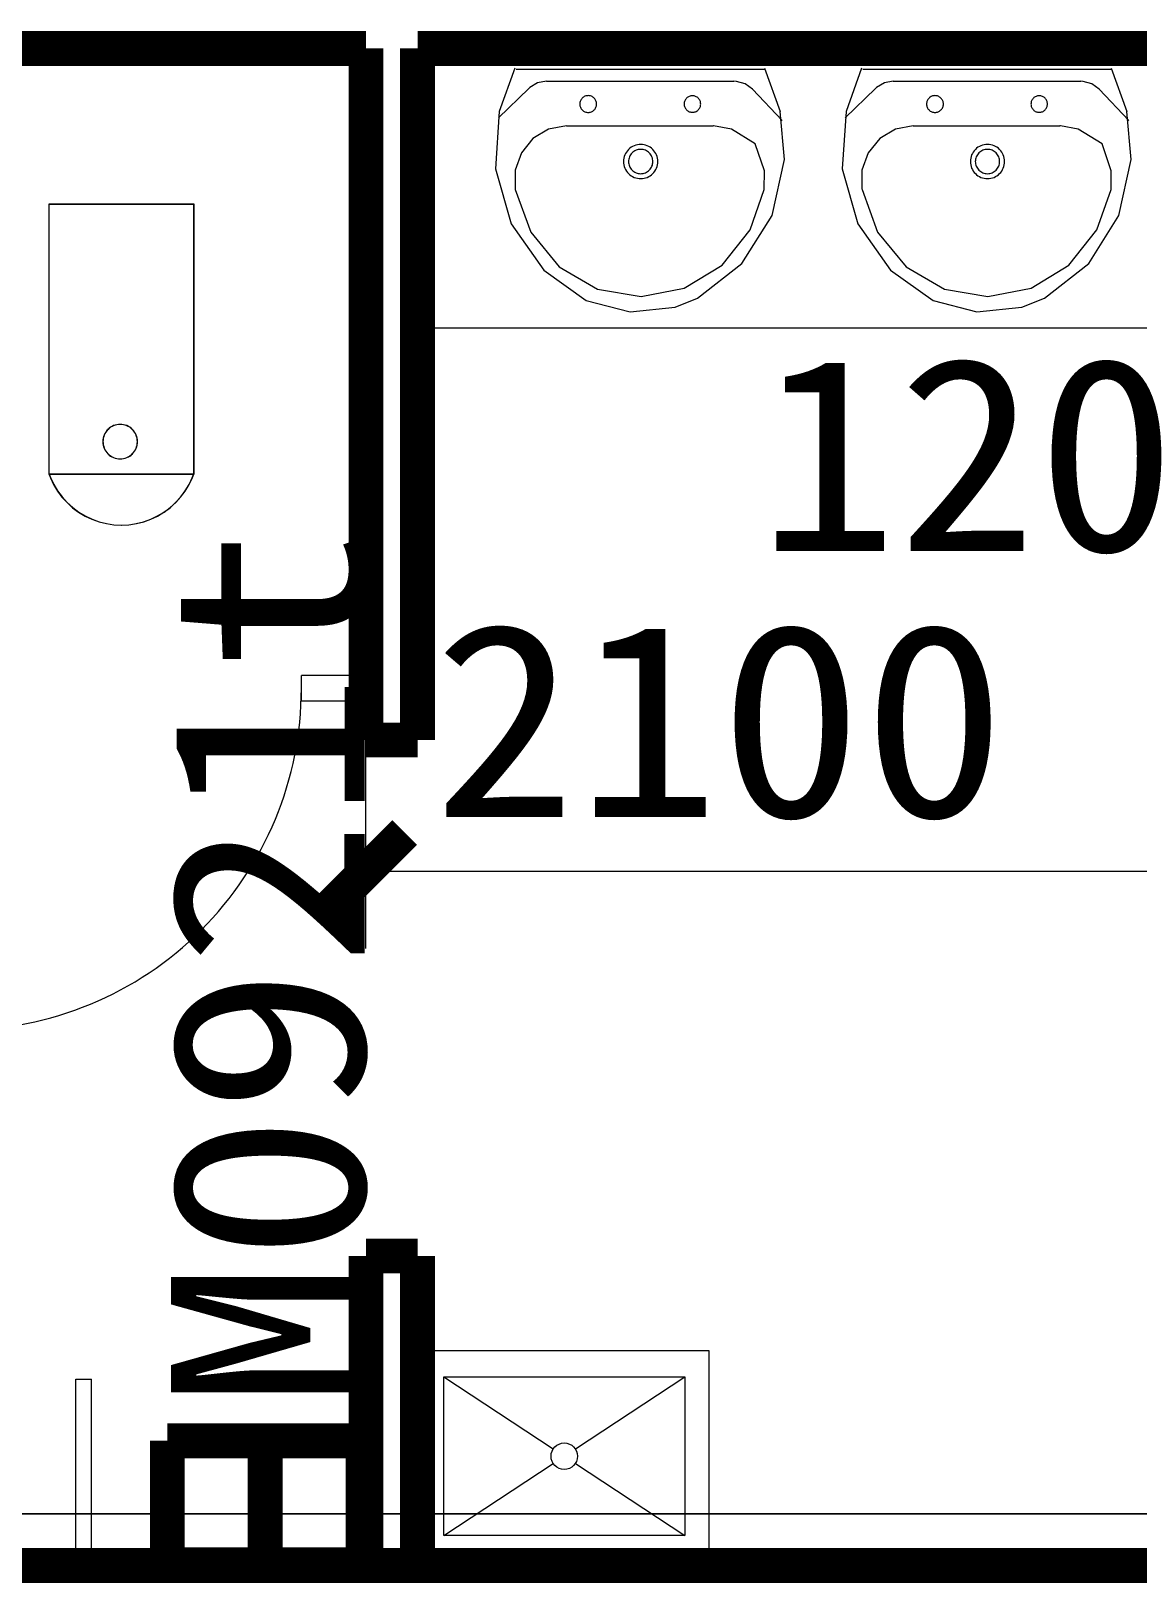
# Model space of a CAD drawing. Extents: x -307567 to 704339, y -10277 to 165507.
# Drawn here: x 371257 to 373402, y 110646 to 113654 of the extents above; entities that cross this region are included whole.
import ezdxf
from ezdxf.enums import TextEntityAlignment as Align

# ---------------------------------------------------------------- set-up
doc = ezdxf.new("R2010")
doc.units = 0
doc.header["$MEASUREMENT"] = 0
doc.layers.add('wode', color=250, linetype='CONTINUOUS', lineweight=0)
doc.styles.get("Standard").update_dxf_attribs({"font": 'txt', "height": 3})

msp = doc.modelspace()

# ---------------------------------------------------------------- linework, layer by layer
at = {"layer": 'wode', "color": 0}
for p, q in [((372194.20124, 113581.58609), (372163.91575, 113498.10872)), ((372196.54498, 113580.05716), (372677.41416, 113580.05716)), ((372677.92685, 113581.58609), (372708.17572, 113498.10872)), ((372866.19495, 113581.58609), (372835.90946, 113498.10872)), ((372868.53869, 113580.05716), (373349.40787, 113580.05716)), ((373349.92056, 113581.58609), (373380.16944, 113498.10872)), ((372221.08099, 113542.42002), (372162.56078, 113485.56606)), ((372223.16838, 113544.34262), (372221.08099, 113542.42002)), ((372238.32944, 113553.4063), (372223.16838, 113544.34262)), ((372255.57789, 113556.55569), (372238.32944, 113553.4063)), ((372255.57789, 113556.55569), (372618.6376, 113556.55569)), ((372623.39832, 113556.3085), (372618.6376, 113556.55569)), ((372640.28056, 113551.49285), (372623.39832, 113556.3085)), ((372654.56271, 113540.98265), (372640.28056, 113551.49285)), ((372654.56271, 113540.98265), (372711.91106, 113480.74125)), ((372893.0747, 113542.42002), (372834.55449, 113485.56606)), ((372895.16209, 113544.34262), (372893.0747, 113542.42002)), ((372910.32315, 113553.4063), (372895.16209, 113544.34262)), ((372927.5716, 113556.55569), (372910.32315, 113553.4063)), ((372927.5716, 113556.55569), (373290.63131, 113556.55569)), ((373295.42865, 113556.3085), (373290.63131, 113556.55569)), ((373312.27427, 113551.49285), (373295.42865, 113556.3085)), ((373326.55642, 113540.98265), (373312.27427, 113551.49285)), ((373326.55642, 113540.98265), (373383.90477, 113480.74125)), ((372163.91575, 113498.10872), (372156.73805, 113387.05581)), ((372716.74502, 113405.10992), (372708.17572, 113498.10872)), ((372835.90946, 113498.10872), (372828.73176, 113387.05581)), ((373388.73873, 113405.10992), (373380.16944, 113498.10872)), ((372229.24746, 113445.81406), (372206.76222, 113418.06456)), ((372259.60619, 113463.94141), (372229.24746, 113445.81406)), ((372294.10309, 113470.24021), (372259.60619, 113463.94141)), ((372294.10309, 113470.24021), (372578.39122, 113470.24021)), ((372579.37998, 113470.23105), (372578.39122, 113470.24021)), ((372613.80364, 113463.59351), (372579.37998, 113470.23105)), ((372660.05585, 113435.33132), (372613.80364, 113463.59351)), ((372901.24117, 113445.81406), (372878.75593, 113418.06456)), ((372931.5999, 113463.94141), (372901.24117, 113445.81406)), ((372966.0968, 113470.24021), (372931.5999, 113463.94141)), ((372966.0968, 113470.24021), (373250.38493, 113470.24021)), ((373251.37369, 113470.23105), (373250.38493, 113470.24021)), ((373285.79735, 113463.59351), (373251.37369, 113470.23105)), ((373332.04956, 113435.33132), (373285.79735, 113463.59351)), ((372206.76222, 113418.06456), (372194.78718, 113384.01627)), ((372677.89023, 113383.00004), (372660.05585, 113435.33132)), ((372878.75593, 113418.06456), (372866.78089, 113384.01627)), ((373349.88394, 113383.00004), (373332.04956, 113435.33132)), ((372156.73805, 113387.05581), (372186.73058, 113280.14106)), ((372194.78718, 113384.01627), (372194.78718, 113347.77073)), ((372677.52402, 113346.76365), (372677.89023, 113383.00004)), ((372692.64846, 113296.62047), (372716.74502, 113405.10992)), ((372828.73176, 113387.05581), (372858.72429, 113280.14106)), ((372866.78089, 113384.01627), (372866.78089, 113347.77073)), ((373349.55435, 113346.76365), (373349.88394, 113383.00004)), ((373364.67879, 113296.62047), (373388.73873, 113405.10992)), ((372194.78718, 113347.77073), (372194.93366, 113346.76365)), ((372194.93366, 113346.76365), (372224.88957, 113264.1835)), ((372649.9851, 113268.48646), (372677.52402, 113346.76365)), ((372866.78089, 113347.77073), (372866.92737, 113346.76365)), ((372866.92737, 113346.76365), (372896.88328, 113264.1835)), ((373321.97881, 113268.48646), (373349.55435, 113346.76365)), ((371291.60652, 113318.60918), (371571.6114, 113318.60918)), ((371291.60652, 112794.70782), (371291.60652, 113318.60918)), ((371291.82538, 113318.74866), (371571.82887, 113318.74866)), ((371291.82538, 112794.84991), (371291.82538, 113318.74866)), ((371571.6114, 113318.60918), (371571.6114, 112794.70782)), ((371571.82887, 113318.74866), (371571.82887, 112794.84991)), ((372634.16486, 113203.20053), (372692.64846, 113296.62047)), ((373306.15857, 113203.20053), (373364.67879, 113296.62047)), ((372186.73058, 113280.14106), (372250.23124, 113190.29166)), ((372224.88957, 113264.1835), (372280.297, 113197.18554)), ((372595.85939, 113200.37156), (372649.9851, 113268.48646)), ((372858.72429, 113280.14106), (372922.22495, 113190.29166)), ((372896.88328, 113264.1835), (372952.29072, 113197.18554)), ((373267.8531, 113200.37156), (373321.97881, 113268.48646)), ((372548.32545, 113136.12017), (372634.16486, 113203.20053)), ((373220.31916, 113136.12017), (373306.15857, 113203.20053)), ((372250.23124, 113190.29166), (372332.4818, 113131.6982)), ((372280.297, 113197.18554), (372354.52759, 113153.83554)), ((372522.43447, 113155.52926), (372595.85939, 113200.37156)), ((372922.22495, 113190.29166), (373004.47551, 113131.6982)), ((372952.29072, 113197.18554), (373026.5213, 113153.83554)), ((373194.42818, 113155.52926), (373267.8531, 113200.37156)), ((372354.52759, 113153.83554), (372438.64582, 113139.36112)), ((372438.64582, 113139.36112), (372522.43447, 113155.52926)), ((373026.5213, 113153.83554), (373110.63953, 113139.36112)), ((373110.63953, 113139.36112), (373194.42818, 113155.52926)), ((372332.4818, 113131.6982), (372417.44232, 113109.46015)), ((372417.44232, 113109.46015), (372504.60008, 113118.63369)), ((372504.60008, 113118.63369), (372548.32545, 113136.12017)), ((373004.47551, 113131.6982), (373089.43603, 113109.46015)), ((373089.43603, 113109.46015), (373176.59379, 113118.63369)), ((373176.59379, 113118.63369), (373220.31916, 113136.12017)), ((372005.60355, 113078.34153), (373520.61063, 113078.34153)), ((371571.6114, 112794.70782), (371291.60652, 112794.70782)), ((371571.82887, 112794.84991), (371291.82538, 112794.84991)), ((371905.59185, 111875.61927), (371905.59185, 112642.5527)), ((371905.59185, 112405.06609), (371780.60468, 112405.06609)), ((371780.60468, 112355.06939), (371780.60468, 112405.06609)), ((371905.59185, 112355.07855), (371780.60468, 112355.06939)), ((371905.59185, 112025.61852), (373640.58073, 112025.61852)), ((372009.99806, 111096.93054), (372569.96841, 111096.93054)), ((372009.99806, 110686.93198), (372009.99806, 111096.93054)), ((372569.96841, 111096.93054), (372569.96841, 110686.93198)), ((371343.68059, 110680.08387), (371343.68059, 111041.08365)), ((371343.68059, 111041.08365), (371343.68059, 111041.08365)), ((371343.68059, 111041.08365), (371373.67312, 111041.08365)), ((371373.67312, 110680.08387), (371373.67312, 111041.08365)), ((372056.6531, 110738.22872), (372056.6531, 111045.72535)), ((372056.6531, 111045.72535), (372523.31337, 111045.72535)), ((372056.6531, 111045.72535), (372268.54169, 110906.08982)), ((372311.38816, 110906.08982), (372523.31337, 111045.72535)), ((372523.31337, 111045.72535), (372523.31337, 110738.22872)), ((372056.6531, 110738.22872), (372268.54169, 110877.87341)), ((372311.38816, 110877.87341), (372523.31337, 110738.22872)), ((436594.37973, 110780.07727), (362086.13411, 110780.07727)), ((364958.97131, 110780.07727), (375355.5746, 110780.07727)), ((372523.31337, 110738.22872), (372056.6531, 110738.22872)), ((372569.96841, 110686.93198), (372005.60355, 110686.93198))]:
    msp.add_line(p, q, dxfattribs=at)
at = {"layer": 'wode', "color": 0, "const_width": 67.49966}
for points in [[(370955.6088, 113620.05635), (371905.59185, 113620.05635)], [(371905.59185, 113080.06271), (371905.59185, 113620.05635)], [(372005.60355, 113620.06551), (372805.58735, 113620.05635)], [(372005.60355, 113078.34153), (372005.60355, 113620.05635)], [(372440.58673, 113620.05635), (373520.61063, 113620.05635)], [(371905.59185, 112380.06316), (371905.59185, 113080.06271)], [(372005.60355, 112380.06316), (372005.60355, 113080.06271)], [(371905.59185, 112380.06316), (371905.59185, 112280.06977)], [(372005.60355, 112380.06316), (372005.60355, 112280.06977)], [(372005.60355, 112280.06977), (371905.59185, 112280.06977)], [(371830.59222, 111950.6189), (371980.59147, 112100.61815)], [(371905.59185, 110680.07471), (371905.59185, 111280.07171)], [(372005.60355, 111280.07171), (371905.59185, 111280.07171)], [(372005.60355, 110680.07471), (372005.60355, 111280.07171)], [(371520.81594, 110681.35645), (371520.81594, 110921.85512)], [(371520.81594, 110921.85512), (371900.13533, 110921.85512)], [(371710.47564, 110681.35645), (371710.47564, 110921.85512)], [(371900.13533, 110921.85512), (371900.13533, 110681.35645)], [(368055.63551, 110680.08387), (371905.59185, 110680.08387)], [(371900.13533, 110681.35645), (371520.81594, 110681.35645)], [(371640.60294, 110680.07471), (373520.61063, 110680.07471)]]:
    msp.add_lwpolyline(points, dxfattribs=at)
at = {"layer": 'wode', "color": 0}
for points in [[(372352.58668, 113512.33594), (372352.51344, 113513.93811), (372352.29372, 113515.51281), (372351.89089, 113517.0692), (372351.37819, 113518.57981), (372350.6824, 113520.01718), (372349.84011, 113521.39962), (372348.88797, 113522.68135), (372347.82596, 113523.86238), (372346.65409, 113524.94269), (372345.37236, 113525.89484), (372343.98077, 113526.71881), (372342.55255, 113527.40545), (372341.01447, 113527.94561), (372339.4764, 113528.33013), (372337.9017, 113528.56816), (372336.29038, 113528.6414), (372334.71568, 113528.56816), (372333.10436, 113528.33013), (372331.56628, 113527.94561), (372330.0282, 113527.40545), (372328.59999, 113526.71881), (372327.24501, 113525.89484), (372325.96328, 113524.94269), (372324.75479, 113523.86238), (372323.69278, 113522.68135), (372322.74064, 113521.39962), (372321.89836, 113520.01718), (372321.20256, 113518.57981), (372320.68987, 113517.0692), (372320.28704, 113515.51281), (372320.06731, 113513.93811), (372319.99407, 113512.33594), (372320.06731, 113510.73378), (372320.28704, 113509.14992), (372320.68987, 113507.60269), (372321.20256, 113506.09208), (372321.89836, 113504.64555), (372322.74064, 113503.27227), (372323.69278, 113501.98138), (372324.75479, 113500.80036), (372325.96328, 113499.72004), (372327.24501, 113498.7679), (372328.59999, 113497.95308), (372330.0282, 113497.26644), (372331.56628, 113496.72628), (372333.10436, 113496.33261), (372334.71568, 113496.09457), (372336.29038, 113496.02133), (372337.9017, 113496.09457), (372339.4764, 113496.33261), (372341.01447, 113496.72628), (372342.55255, 113497.26644), (372343.98077, 113497.95308), (372345.37236, 113498.7679), (372346.65409, 113499.72004), (372347.82596, 113500.80036), (372348.88797, 113501.98138), (372349.84011, 113503.27227), (372350.6824, 113504.64555), (372351.37819, 113506.09208), (372351.89089, 113507.60269), (372352.29372, 113509.14992), (372352.51344, 113510.73378), (372352.58668, 113512.33594)], [(372554.29466, 113512.33594), (372554.22142, 113513.90149), (372554.00169, 113515.45788), (372553.63548, 113516.97764), (372553.08617, 113518.46995), (372552.42699, 113519.87985), (372551.62133, 113521.23483), (372550.66919, 113522.49825), (372549.60718, 113523.66096), (372548.43531, 113524.71381), (372547.1902, 113525.6568), (372545.83523, 113526.46246), (372544.40701, 113527.13079), (372542.94218, 113527.6618), (372541.4041, 113528.04631), (372539.86602, 113528.26604), (372538.29132, 113528.34844), (372536.71662, 113528.26604), (372535.17854, 113528.04631), (372533.64046, 113527.6618), (372532.17563, 113527.13079), (372530.74741, 113526.46246), (372529.39244, 113525.6568), (372528.14733, 113524.71381), (372526.97546, 113523.66096), (372525.91345, 113522.49825), (372524.96131, 113521.23483), (372524.15565, 113519.87985), (372523.49647, 113518.46995), (372522.94716, 113516.97764), (372522.58095, 113515.45788), (372522.36122, 113513.90149), (372522.28798, 113512.33594), (372522.36122, 113510.76124), (372522.58095, 113509.20486), (372522.94716, 113507.68509), (372523.49647, 113506.20194), (372524.15565, 113504.78288), (372524.96131, 113503.43706), (372525.91345, 113502.17364), (372526.97546, 113501.00177), (372528.14733, 113499.94892), (372529.39244, 113499.01509), (372530.74741, 113498.20943), (372532.17563, 113497.53194), (372533.64046, 113497.00094), (372535.17854, 113496.62557), (372536.71662, 113496.39669), (372538.29132, 113496.3143), (372539.86602, 113496.39669), (372541.4041, 113496.62557), (372542.94218, 113497.00094), (372544.40701, 113497.53194), (372545.83523, 113498.20943), (372547.1902, 113499.01509), (372548.43531, 113499.94892), (372549.60718, 113501.00177), (372550.66919, 113502.17364), (372551.62133, 113503.43706), (372552.42699, 113504.78288), (372553.08617, 113506.20194), (372553.63548, 113507.68509), (372554.00169, 113509.20486), (372554.22142, 113510.76124), (372554.29466, 113512.33594)], [(373024.61701, 113512.33594), (373024.50715, 113513.93811), (373024.28743, 113515.51281), (373023.8846, 113517.0692), (373023.3719, 113518.57981), (373022.67611, 113520.01718), (373021.83382, 113521.39962), (373020.88168, 113522.68135), (373019.81967, 113523.86238), (373018.64781, 113524.94269), (373017.36607, 113525.89484), (373015.97448, 113526.71881), (373014.54626, 113527.40545), (373013.00819, 113527.94561), (373011.47011, 113528.33013), (373009.89541, 113528.56816), (373008.28409, 113528.6414), (373006.70939, 113528.56816), (373005.09807, 113528.33013), (373003.55999, 113527.94561), (373002.02191, 113527.40545), (373000.5937, 113526.71881), (372999.23872, 113525.89484), (372997.95699, 113524.94269), (372996.7485, 113523.86238), (372995.68649, 113522.68135), (372994.73435, 113521.39962), (372993.89207, 113520.01718), (372993.19627, 113518.57981), (372992.68358, 113517.0692), (372992.28075, 113515.51281), (372992.06102, 113513.93811), (372991.98778, 113512.33594), (372992.06102, 113510.73378), (372992.28075, 113509.14992), (372992.68358, 113507.60269), (372993.19627, 113506.09208), (372993.89207, 113504.64555), (372994.73435, 113503.27227), (372995.68649, 113501.98138), (372996.7485, 113500.80036), (372997.95699, 113499.72004), (372999.23872, 113498.7679), (373000.5937, 113497.95308), (373002.02191, 113497.26644), (373003.55999, 113496.72628), (373005.09807, 113496.33261), (373006.70939, 113496.09457), (373008.28409, 113496.02133), (373009.89541, 113496.09457), (373011.47011, 113496.33261), (373013.00819, 113496.72628), (373014.54626, 113497.26644), (373015.97448, 113497.95308), (373017.36607, 113498.7679), (373018.64781, 113499.72004), (373019.81967, 113500.80036), (373020.88168, 113501.98138), (373021.83382, 113503.27227), (373022.67611, 113504.64555), (373023.3719, 113506.09208), (373023.8846, 113507.60269), (373024.28743, 113509.14992), (373024.50715, 113510.73378), (373024.61701, 113512.33594)], [(373226.28837, 113512.33594), (373226.21513, 113513.90149), (373225.9954, 113515.45788), (373225.62919, 113516.97764), (373225.07988, 113518.46995), (373224.4207, 113519.87985), (373223.61504, 113521.23483), (373222.6629, 113522.49825), (373221.60089, 113523.66096), (373220.42902, 113524.71381), (373219.18391, 113525.6568), (373217.82894, 113526.46246), (373216.40072, 113527.13079), (373214.93589, 113527.6618), (373213.39781, 113528.04631), (373211.85973, 113528.26604), (373210.28503, 113528.34844), (373208.71033, 113528.26604), (373207.17225, 113528.04631), (373205.63417, 113527.6618), (373204.16934, 113527.13079), (373202.74112, 113526.46246), (373201.38615, 113525.6568), (373200.14104, 113524.71381), (373198.96917, 113523.66096), (373197.90716, 113522.49825), (373196.99164, 113521.23483), (373196.14936, 113519.87985), (373195.49018, 113518.46995), (373194.97749, 113516.97764), (373194.57466, 113515.45788), (373194.35493, 113513.90149), (373194.28169, 113512.33594), (373194.35493, 113510.76124), (373194.57466, 113509.20486), (373194.97749, 113507.68509), (373195.49018, 113506.20194), (373196.14936, 113504.78288), (373196.99164, 113503.43706), (373197.90716, 113502.17364), (373198.96917, 113501.00177), (373200.14104, 113499.94892), (373201.38615, 113499.01509), (373202.74112, 113498.20943), (373204.16934, 113497.53194), (373205.63417, 113497.00094), (373207.17225, 113496.62557), (373208.71033, 113496.39669), (373210.28503, 113496.3143), (373211.85973, 113496.39669), (373213.39781, 113496.62557), (373214.93589, 113497.00094), (373216.40072, 113497.53194), (373217.82894, 113498.20943), (373219.18391, 113499.01509), (373220.42902, 113499.94892), (373221.60089, 113501.00177), (373222.6629, 113502.17364), (373223.61504, 113503.43706), (373224.4207, 113504.78288), (373225.07988, 113506.20194), (373225.62919, 113507.68509), (373225.9954, 113509.20486), (373226.21513, 113510.76124), (373226.28837, 113512.33594)], [(372471.20181, 113400.90767), (372471.05533, 113404.15777), (372470.54264, 113407.38041), (372469.7736, 113410.54812), (372468.67497, 113413.60597), (372467.28337, 113416.55395), (372465.59881, 113419.33714), (372463.6579, 113421.95554), (372461.49727, 113424.36336), (372459.08029, 113426.55146), (372456.44359, 113428.49237), (372453.6604, 113430.16778), (372450.73072, 113431.55937), (372447.65457, 113432.658), (372444.50517, 113433.44535), (372441.28253, 113433.93057), (372438.02327, 113434.08621), (372434.76401, 113433.93057), (372431.54137, 113433.44535), (372428.39197, 113432.658), (372425.35243, 113431.55937), (372422.38614, 113430.16778), (372419.60295, 113428.49237), (372416.96624, 113426.55146), (372414.58588, 113424.36336), (372412.38863, 113421.95554), (372410.44772, 113419.33714), (372408.76316, 113416.55395), (372407.37156, 113413.60597), (372406.27294, 113410.54812), (372405.5039, 113407.38041), (372405.02783, 113404.15777), (372404.84472, 113400.90767), (372405.02783, 113397.65756), (372405.5039, 113394.44408), (372406.27294, 113391.27637), (372407.37156, 113388.21852), (372408.76316, 113385.27054), (372410.44772, 113382.47819), (372412.38863, 113379.86896), (372414.58588, 113377.46113), (372416.96624, 113375.27303), (372419.60295, 113373.33212), (372422.38614, 113371.65672), (372425.35243, 113370.26512), (372428.39197, 113369.16649), (372431.54137, 113368.37914), (372434.76401, 113367.89392), (372438.02327, 113367.73828), (372441.28253, 113367.89392), (372444.50517, 113368.37914), (372447.65457, 113369.16649), (372450.73072, 113370.26512), (372453.6604, 113371.65672), (372456.44359, 113373.33212), (372459.08029, 113375.27303), (372461.49727, 113377.46113), (372463.6579, 113379.86896), (372465.59881, 113382.47819), (372467.28337, 113385.27054), (372468.67497, 113388.21852), (372469.7736, 113391.27637), (372470.54264, 113394.44408), (372471.05533, 113397.65756), (372471.20181, 113400.90767)], [(372461.60713, 113400.90767), (372461.49727, 113403.22394), (372461.16768, 113405.51275), (372460.61837, 113407.76493), (372459.81271, 113409.94388), (372458.82394, 113412.04043), (372457.65208, 113414.01795), (372456.26048, 113415.87647), (372454.7224, 113417.58849), (372453.00122, 113419.14488), (372451.13355, 113420.52732), (372449.15602, 113421.7175), (372447.06863, 113422.70627), (372444.87138, 113423.49361), (372442.6375, 113424.05208), (372440.33038, 113424.39083), (372438.02327, 113424.50985), (372435.71615, 113424.39083), (372433.40903, 113424.05208), (372431.17516, 113423.49361), (372428.9779, 113422.70627), (372426.89051, 113421.7175), (372424.91298, 113420.52732), (372423.04531, 113419.14488), (372421.32413, 113417.58849), (372419.78605, 113415.87647), (372418.39446, 113414.01795), (372417.22259, 113412.04043), (372416.23383, 113409.94388), (372415.46479, 113407.76493), (372414.87885, 113405.51275), (372414.54926, 113403.22394), (372414.4394, 113400.90767), (372414.54926, 113398.60055), (372414.87885, 113396.31174), (372415.46479, 113394.05956), (372416.23383, 113391.88061), (372417.22259, 113389.78407), (372418.39446, 113387.80654), (372419.78605, 113385.93887), (372421.32413, 113384.236), (372423.04531, 113382.67961), (372424.91298, 113381.29717), (372426.89051, 113380.10699), (372428.9779, 113379.11823), (372431.17516, 113378.33088), (372433.40903, 113377.77241), (372435.71615, 113377.43366), (372438.02327, 113377.31465), (372440.33038, 113377.43366), (372442.6375, 113377.77241), (372444.87138, 113378.33088), (372447.06863, 113379.11823), (372449.15602, 113380.10699), (372451.13355, 113381.29717), (372453.00122, 113382.67961), (372454.7224, 113384.236), (372456.26048, 113385.93887), (372457.65208, 113387.80654), (372458.82394, 113389.78407), (372459.81271, 113391.88061), (372460.61837, 113394.05956), (372461.16768, 113396.31174), (372461.49727, 113398.60055), (372461.60713, 113400.90767)], [(373143.19552, 113400.90767), (373143.04904, 113404.15777), (373142.53635, 113407.38041), (373141.76731, 113410.54812), (373140.66868, 113413.60597), (373139.27708, 113416.55395), (373137.59252, 113419.33714), (373135.65161, 113421.95554), (373133.49098, 113424.36336), (373131.074, 113426.55146), (373128.4373, 113428.49237), (373125.65411, 113430.16778), (373122.72443, 113431.55937), (373119.64828, 113432.658), (373116.49888, 113433.44535), (373113.27624, 113433.93057), (373110.01698, 113434.08621), (373106.75772, 113433.93057), (373103.5717, 113433.44535), (373100.38568, 113432.658), (373097.34614, 113431.55937), (373094.37985, 113430.16778), (373091.59666, 113428.49237), (373088.95995, 113426.55146), (373086.57959, 113424.36336), (373084.38234, 113421.95554), (373082.44143, 113419.33714), (373080.75687, 113416.55395), (373079.36528, 113413.60597), (373078.26665, 113410.54812), (373077.49761, 113407.38041), (373077.02154, 113404.15777), (373076.83843, 113400.90767), (373077.02154, 113397.65756), (373077.49761, 113394.44408), (373078.26665, 113391.27637), (373079.36528, 113388.21852), (373080.75687, 113385.27054), (373082.44143, 113382.47819), (373084.38234, 113379.86896), (373086.57959, 113377.46113), (373088.95995, 113375.27303), (373091.59666, 113373.33212), (373094.37985, 113371.65672), (373097.34614, 113370.26512), (373100.38568, 113369.16649), (373103.5717, 113368.37914), (373106.75772, 113367.89392), (373110.01698, 113367.73828), (373113.27624, 113367.89392), (373116.49888, 113368.37914), (373119.64828, 113369.16649), (373122.72443, 113370.26512), (373125.65411, 113371.65672), (373128.4373, 113373.33212), (373131.074, 113375.27303), (373133.49098, 113377.46113), (373135.65161, 113379.86896), (373137.59252, 113382.47819), (373139.27708, 113385.27054), (373140.66868, 113388.21852), (373141.76731, 113391.27637), (373142.53635, 113394.44408), (373143.04904, 113397.65756), (373143.19552, 113400.90767)], [(373133.60084, 113400.90767), (373133.49098, 113403.22394), (373133.16139, 113405.51275), (373132.61208, 113407.76493), (373131.80642, 113409.94388), (373130.81765, 113412.04043), (373129.64579, 113414.01795), (373128.25419, 113415.87647), (373126.71611, 113417.58849), (373124.99493, 113419.14488), (373123.12726, 113420.52732), (373121.14973, 113421.7175), (373119.06234, 113422.70627), (373116.86509, 113423.49361), (373114.63121, 113424.05208), (373112.32409, 113424.39083), (373110.01698, 113424.50985), (373107.70986, 113424.39083), (373105.40274, 113424.05208), (373103.16887, 113423.49361), (373101.00823, 113422.70627), (373098.88422, 113421.7175), (373096.90669, 113420.52732), (373095.03902, 113419.14488), (373093.31784, 113417.58849), (373091.77976, 113415.87647), (373090.38817, 113414.01795), (373089.2163, 113412.04043), (373088.22754, 113409.94388), (373087.4585, 113407.76493), (373086.87256, 113405.51275), (373086.54297, 113403.22394), (373086.43311, 113400.90767), (373086.54297, 113398.60055), (373086.87256, 113396.31174), (373087.4585, 113394.05956), (373088.22754, 113391.88061), (373089.2163, 113389.78407), (373090.38817, 113387.80654), (373091.77976, 113385.93887), (373093.31784, 113384.236), (373095.03902, 113382.67961), (373096.90669, 113381.29717), (373098.88422, 113380.10699), (373101.00823, 113379.11823), (373103.16887, 113378.33088), (373105.40274, 113377.77241), (373107.70986, 113377.43366), (373110.01698, 113377.31465), (373112.32409, 113377.43366), (373114.63121, 113377.77241), (373116.86509, 113378.33088), (373119.06234, 113379.11823), (373121.14973, 113380.10699), (373123.12726, 113381.29717), (373124.99493, 113382.67961), (373126.71611, 113384.236), (373128.25419, 113385.93887), (373129.64579, 113387.80654), (373130.81765, 113389.78407), (373131.80642, 113391.88061), (373132.61208, 113394.05956), (373133.16139, 113396.31174), (373133.49098, 113398.60055), (373133.60084, 113400.90767)], [(371462.73689, 112858.00738), (371462.5904, 112861.28496), (371462.07771, 112864.53509), (371461.30867, 112867.73028), (371460.17341, 112870.8156), (371458.78181, 112873.78191), (371457.09724, 112876.60174), (371455.15632, 112879.23846), (371452.92244, 112881.67376), (371450.50544, 112883.88018), (371447.86872, 112885.83941), (371445.0489, 112887.52398), (371442.08259, 112888.92473), (371438.9698, 112890.04168), (371435.78376, 112890.83819), (371432.56111, 112891.31426), (371429.26521, 112891.47906), (371425.96931, 112891.31426), (371422.74665, 112890.83819), (371419.56062, 112890.04168), (371416.44783, 112888.92473), (371413.48152, 112887.52398), (371410.66169, 112885.83941), (371408.02497, 112883.88018), (371405.60798, 112881.67376), (371403.3741, 112879.23846), (371401.43318, 112876.60174), (371399.74861, 112873.78191), (371398.35701, 112870.8156), (371397.22175, 112867.73028), (371396.45271, 112864.53509), (371395.94001, 112861.28496), (371395.79353, 112858.00738), (371395.94001, 112854.72979), (371396.45271, 112851.47967), (371397.22175, 112848.28448), (371398.35701, 112845.19915), (371399.74861, 112842.23284), (371401.43318, 112839.41302), (371403.3741, 112836.7763), (371405.60798, 112834.34099), (371408.02497, 112832.13457), (371410.66169, 112830.17534), (371413.48152, 112828.49077), (371416.44783, 112827.08086), (371419.56062, 112825.97307), (371422.74665, 112825.17657), (371425.96931, 112824.70049), (371429.26521, 112824.5357), (371432.56111, 112824.70049), (371435.78376, 112825.17657), (371438.9698, 112825.97307), (371442.08259, 112827.08086), (371445.0489, 112828.49077), (371447.86872, 112830.17534), (371450.50544, 112832.13457), (371452.92244, 112834.34099), (371455.15632, 112836.7763), (371457.09724, 112839.41302), (371458.78181, 112842.23284), (371460.17341, 112845.19915), (371461.30867, 112848.28448), (371462.07771, 112851.47967), (371462.5904, 112854.72979), (371462.73689, 112858.00738)], [(371462.9549, 112858.14915), (371462.80842, 112861.42672), (371462.29572, 112864.67683), (371461.52668, 112867.872), (371460.39144, 112870.95732), (371458.99984, 112873.92361), (371457.31528, 112876.74342), (371455.37437, 112879.38012), (371453.1405, 112881.81542), (371450.72352, 112884.02182), (371448.08681, 112885.98104), (371445.267, 112887.66561), (371442.30071, 112889.06636), (371439.18793, 112890.18329), (371436.00191, 112890.9798), (371432.77927, 112891.45587), (371429.48339, 112891.62066), (371426.18751, 112891.45587), (371422.96487, 112890.9798), (371419.77885, 112890.18329), (371416.66607, 112889.06636), (371413.69978, 112887.66561), (371410.87997, 112885.98104), (371408.24326, 112884.02182), (371405.82628, 112881.81542), (371403.5924, 112879.38012), (371401.6515, 112876.74342), (371399.96693, 112873.92361), (371398.57534, 112870.95732), (371397.44009, 112867.872), (371396.67105, 112864.67683), (371396.15836, 112861.42672), (371396.01188, 112858.14915), (371396.15836, 112854.87158), (371396.67105, 112851.62147), (371397.44009, 112848.4263), (371398.57534, 112845.34099), (371399.96693, 112842.37469), (371401.6515, 112839.55488), (371403.5924, 112836.91818), (371405.82628, 112834.48289), (371408.24326, 112832.27648), (371410.87997, 112830.31726), (371413.69978, 112828.6327), (371416.66607, 112827.22279), (371419.77885, 112826.11501), (371422.96487, 112825.31851), (371426.18751, 112824.84243), (371429.48339, 112824.67764), (371432.77927, 112824.84243), (371436.00191, 112825.31851), (371439.18793, 112826.11501), (371442.30071, 112827.22279), (371445.267, 112828.6327), (371448.08681, 112830.31726), (371450.72352, 112832.27648), (371453.1405, 112834.48289), (371455.37437, 112836.91818), (371457.31528, 112839.55488), (371458.99984, 112842.37469), (371460.39144, 112845.34099), (371461.52668, 112848.4263), (371462.29572, 112851.62147), (371462.80842, 112854.87158), (371462.9549, 112858.14915)], [(371291.60652, 112794.70782), (371294.13337, 112788.16179), (371300.35896, 112774.95989), (371307.86628, 112762.43548), (371316.5821, 112750.70757), (371326.35994, 112739.88604), (371337.19978, 112730.08074), (371348.91853, 112721.38323), (371361.44294, 112713.87591), (371374.66316, 112707.63201), (371388.39607, 112702.71563), (371402.56843, 112699.17254), (371417.03376, 112697.02105), (371431.60896, 112696.31609), (371446.18415, 112697.02105), (371460.61287, 112699.17254), (371474.78523, 112702.71563), (371488.51814, 112707.63201), (371501.73835, 112713.87591), (371514.26277, 112721.38323), (371525.98152, 112730.08074), (371536.82136, 112739.88604), (371546.59919, 112750.70757), (371555.31501, 112762.43548), (371562.82234, 112774.95989), (371569.04792, 112788.16179), (371571.6114, 112794.70782)], [(371291.82538, 112794.84991), (371294.35223, 112788.30392), (371300.57778, 112775.10208), (371308.08507, 112762.57773), (371316.80085, 112750.84988), (371326.57863, 112740.0284), (371337.41842, 112730.22316), (371349.13711, 112721.52569), (371361.66146, 112714.0184), (371374.88161, 112707.77454), (371388.61445, 112702.85818), (371402.78674, 112699.31511), (371417.252, 112697.16363), (371431.82713, 112696.45868), (371446.40225, 112697.16363), (371460.83089, 112699.31511), (371475.00318, 112702.85818), (371488.73602, 112707.77454), (371501.95617, 112714.0184), (371514.48052, 112721.52569), (371526.19921, 112730.22316), (371537.039, 112740.0284), (371546.81679, 112750.84988), (371555.53256, 112762.57773), (371563.03985, 112775.10208), (371569.2654, 112788.30392), (371571.82887, 112794.84991)]]:
    msp.add_lwpolyline(points, dxfattribs=at)
msp.add_circle((372289.96493, 110891.98161), 25.64495, dxfattribs=at)
msp.add_arc((371118.09578, 112380.06316), 662.49674, 269.9999975, 0, dxfattribs=at)

# ---------------------------------------------------------------- texts
for s, width, p, p2 in [('120', 0.99695, (372665.58561, 112646.09577), (373475.60353, 112646.09577)), ('2100', 0.986686, (372035.59608, 112130.61067), (373145.6125, 112130.61067))]:
    msp.add_text(s, height=374.998125, dxfattribs=dict(at, width=width)).set_placement(p, p2, align=Align.FIT)
at = {"layer": 'wode', "color": 0, "width": 0.882578}
msp.add_text('M0921t', height=374.998125, rotation=90, dxfattribs=at).set_placement((371903.17487, 110984.83393), (371903.17487, 112694.81989), align=Align.FIT)

doc.saveas('drawing.dxf')
